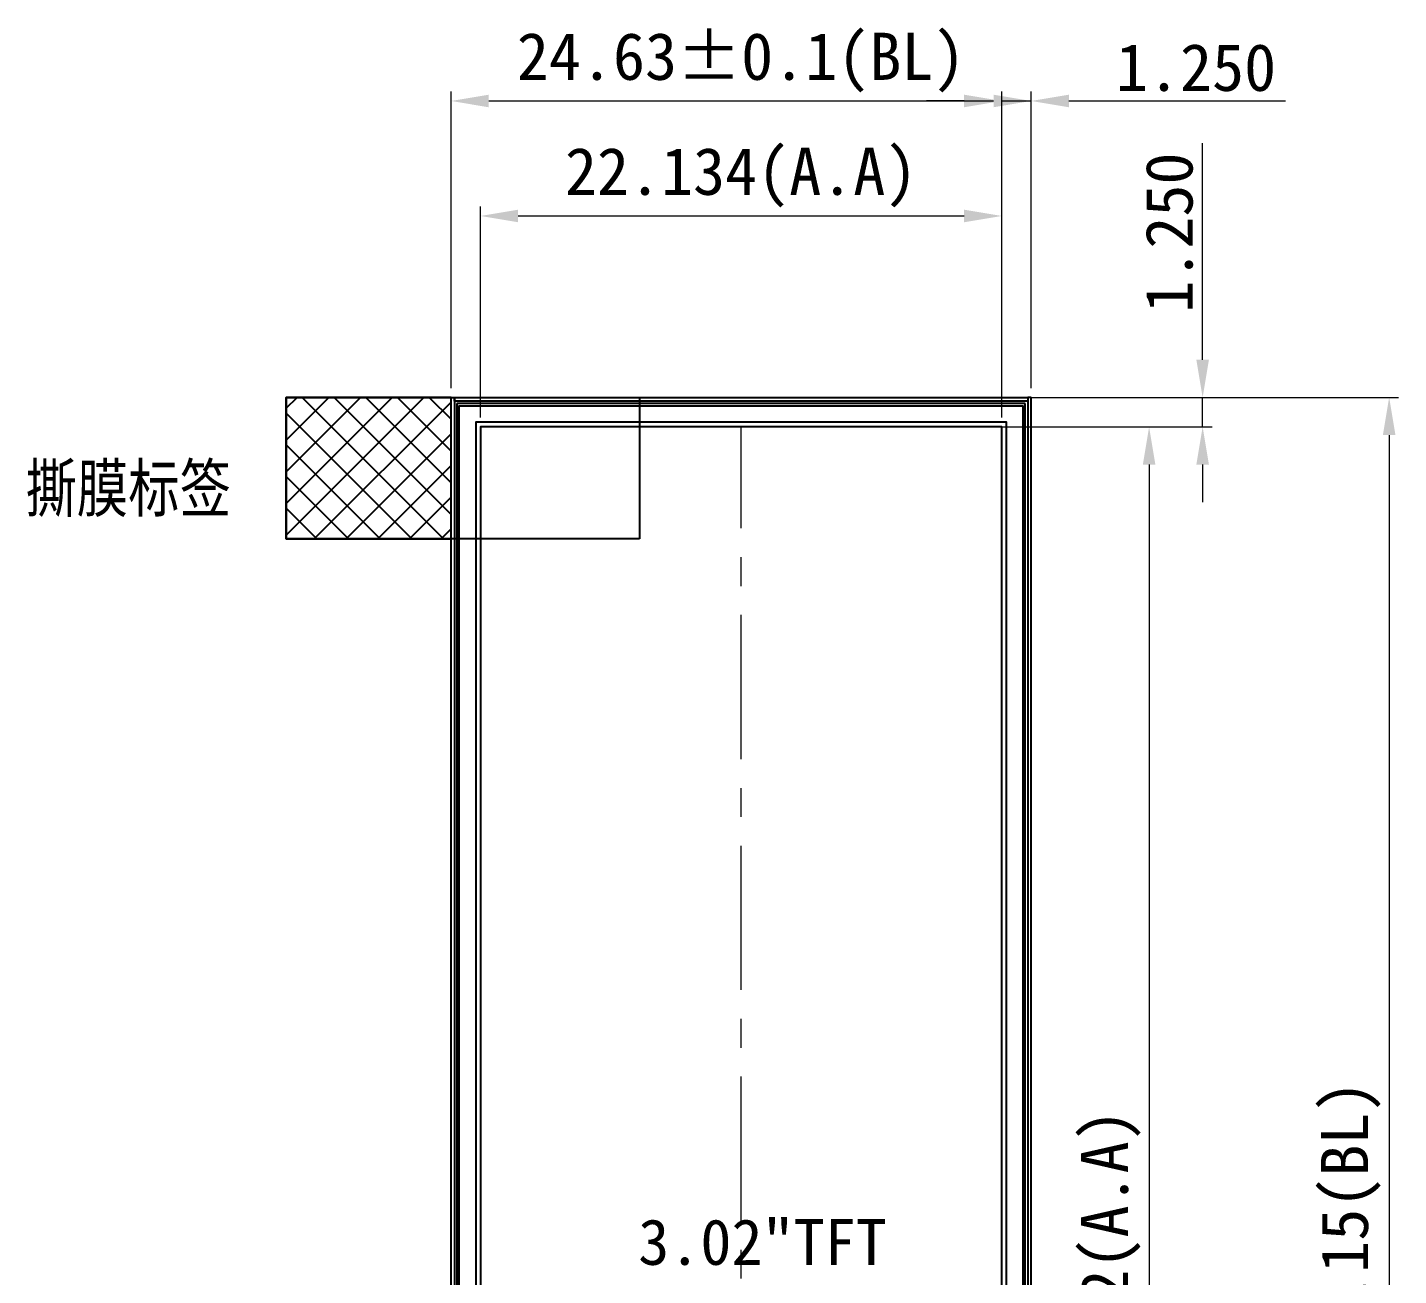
# Model space of a CAD drawing. Header units: millimetres. Extents: x -1946 to -1567, y 579 to 849.
# Drawn here: x -1862.2 to -1804, y 737.6 to 790.6 of the extents above; entities that cross this region are included whole.
import ezdxf

# ---------------------------------------------------------------- set-up
doc = ezdxf.new("R2010")
doc.units = ezdxf.units.MM
doc.header["$LTSCALE"] = 16.335
doc.header["$PDMODE"] = 3
doc.header["$PDSIZE"] = 0.3125
doc.linetypes.add('CENTER', pattern=[0.6, 0.375, -0.075, 0.075, -0.075])
doc.layers.get('0').update_dxf_attribs({"linetype": 'CONTINUOUS'})
doc.layers.get('Defpoints').update_dxf_attribs({"linetype": 'CONTINUOUS'})
doc.layers.add('center', color=1, linetype='CENTER', lineweight=9)
for name, color, linetype in [('CF_line.drawing', 3, 'CONTINUOUS'), ('COVER', 152, 'CONTINUOUS'), ('dim', 8, 'CONTINUOUS'), ('铁框', 142, 'CONTINUOUS')]:
    doc.layers.add(name, color=color, linetype=linetype)
doc.styles.add('C-E02$0$RT', font='ROMANT.SHX')
doc.styles.get("Standard").update_dxf_attribs({"font": 'txt', "width": 0.8})
doc.styles.add('宝明', font='simhei.ttf')
doc.dimstyles.new('STANDARD 03$0', dxfattribs={"dimscale": 0, "dimtxt": 1.5, "dimasz": 1.3, "dimexe": 0.8, "dimexo": 0.5, "dimgap": 0.5, "dimtad": 1, "dimzin": 0, "dimdsep": 46, "dimtxsty": 'C-E02$0$RT', "dimcen": 1, "dimclrd": 3, "dimclre": 3, "dimclrt": 3, "dimadec": 0, "dimazin": 0, "dimtfac": 1, "dimtmove": 0, "dimatfit": 3, "dimfxl": 1, "dimtolj": 1, "dimtzin": 0, "dimlwd": -1, "dimarcsym": 0})

# ---------------------------------------------------------------- blocks, each defined once
blk = doc.blocks.new('*D10')
at = {"color": 3, "lineweight": 9, "transparency": 16777216}
for p, q in [((-1842.997, 774.022), (-1842.997, 782.978)), ((-1841.397, 782.578), (-1822.463, 782.578)), ((-1820.863, 774.022), (-1820.863, 782.978))]:
    blk.add_line(p, q, dxfattribs=at)
at = {"color": 3, "transparency": 16777216}
for points in [[(-1841.397, 782.845), (-1841.397, 782.312), (-1842.997, 782.578)], [(-1822.463, 782.845), (-1822.463, 782.312), (-1820.863, 782.578)]]:
    blk.add_solid(points, dxfattribs=at)
at = {"layer": 'Defpoints', "color": 0, "transparency": 16777216}
for p in [(-1820.863, 782.578), (-1842.997, 773.623), (-1820.863, 773.623)]:
    blk.add_point(p, dxfattribs=at)
at = {"color": 3, "transparency": 16777216, "insert": (-1831.93, 784.209), "char_height": 2, "attachment_point": 5, "style": '宝明'}
blk.add_mtext('\\A1;22.134(A.A)', dxfattribs=at)
blk = doc.blocks.new('*D16')
at = {"color": 3, "lineweight": 9, "transparency": 16777216}
for p, q in [((-1842.598, 773.623), (-1814.207, 773.623)), ((-1814.607, 772.023), (-1814.607, 702.311)), ((-1842.598, 700.711), (-1814.207, 700.711))]:
    blk.add_line(p, q, dxfattribs=at)
at = {"color": 3, "transparency": 16777216}
for points in [[(-1814.874, 772.023), (-1814.341, 772.023), (-1814.607, 773.623)], [(-1814.874, 702.311), (-1814.341, 702.311), (-1814.607, 700.711)]]:
    blk.add_solid(points, dxfattribs=at)
at = {"layer": 'Defpoints', "color": 0, "transparency": 16777216}
for p in [(-1842.997, 773.623), (-1842.997, 700.711), (-1814.607, 700.711)]:
    blk.add_point(p, dxfattribs=at)
at = {"color": 3, "transparency": 16777216, "insert": (-1816.237, 737.167), "char_height": 2, "attachment_point": 5, "rotation": 90, "style": '宝明'}
blk.add_mtext('\\A1;72.912(A.A)', dxfattribs=at)
blk = doc.blocks.new('*D11')
at = {"color": 3, "lineweight": 9, "transparency": 16777216}
for p, q in [((-1844.247, 775.272), (-1844.247, 787.861)), ((-1819.613, 775.272), (-1819.613, 787.861)), ((-1842.647, 787.461), (-1821.213, 787.461))]:
    blk.add_line(p, q, dxfattribs=at)
at = {"color": 3, "transparency": 16777216}
for points in [[(-1842.647, 787.728), (-1842.647, 787.194), (-1844.247, 787.461)], [(-1821.213, 787.728), (-1821.213, 787.194), (-1819.613, 787.461)]]:
    blk.add_solid(points, dxfattribs=at)
at = {"layer": 'Defpoints', "color": 0, "transparency": 16777216}
for p in [(-1819.613, 787.461), (-1844.247, 774.873), (-1819.613, 774.873)]:
    blk.add_point(p, dxfattribs=at)
at = {"color": 3, "transparency": 16777216, "insert": (-1831.93, 789.091), "char_height": 2, "attachment_point": 5, "style": '宝明'}
blk.add_mtext('\\A1;24.63%%P0.1(BL)', dxfattribs=at)
blk = doc.blocks.new('*D13')
at = {"layer": 'COVER', "color": 3, "linetype": 'Continuous', "lineweight": 9, "transparency": 16777216}
for p, q in [((-1835.448, 774.873), (-1804.015, 774.873)), ((-1804.415, 773.273), (-1804.415, 698.061)), ((-1835.448, 696.461), (-1804.015, 696.461))]:
    blk.add_line(p, q, dxfattribs=at)
at = {"layer": 'COVER', "color": 3, "linetype": 'Continuous', "transparency": 16777216}
for points in [[(-1804.682, 773.273), (-1804.148, 773.273), (-1804.415, 774.873)], [(-1804.682, 698.061), (-1804.148, 698.061), (-1804.415, 696.461)]]:
    blk.add_solid(points, dxfattribs=at)
at = {"layer": 'Defpoints', "color": 0, "linetype": 'Continuous', "transparency": 16777216}
for p in [(-1835.848, 774.873), (-1835.848, 696.461), (-1804.415, 696.461)]:
    blk.add_point(p, dxfattribs=at)
at = {"layer": 'COVER', "color": 3, "linetype": 'Continuous', "lineweight": 0, "transparency": 16777216, "insert": (-1806.045, 735.667), "char_height": 2, "attachment_point": 5, "rotation": 90, "style": '宝明'}
blk.add_mtext('\\A1;78.41%%P0.15(BL)', dxfattribs=at)
blk = doc.blocks.new('*D15')
at = {"color": 3, "lineweight": 9, "transparency": 16777216}
for p, q in [((-1820.863, 774.022), (-1820.863, 787.861)), ((-1819.613, 775.272), (-1819.613, 787.861)), ((-1822.463, 787.461), (-1824.063, 787.461)), ((-1820.863, 787.461), (-1819.613, 787.461)), ((-1818.013, 787.461), (-1808.816, 787.461))]:
    blk.add_line(p, q, dxfattribs=at)
at = {"color": 3, "transparency": 16777216}
for points in [[(-1822.463, 787.728), (-1822.463, 787.194), (-1820.863, 787.461)], [(-1818.013, 787.728), (-1818.013, 787.194), (-1819.613, 787.461)]]:
    blk.add_solid(points, dxfattribs=at)
at = {"layer": 'Defpoints', "color": 0, "transparency": 16777216}
for p in [(-1819.613, 787.461), (-1819.613, 774.873), (-1820.863, 773.623)]:
    blk.add_point(p, dxfattribs=at)
at = {"color": 3, "transparency": 16777216, "insert": (-1812.615, 788.872), "char_height": 2, "attachment_point": 5, "style": '宝明'}
blk.add_mtext('\\A1;1.250', dxfattribs=at)
blk = doc.blocks.new('*D14')
at = {"color": 3, "lineweight": 9, "transparency": 16777216}
for p, q in [((-1812.334, 776.473), (-1812.334, 785.67)), ((-1819.214, 774.873), (-1811.934, 774.873)), ((-1812.334, 773.623), (-1812.334, 774.873)), ((-1820.264, 773.623), (-1811.934, 773.623)), ((-1812.334, 772.023), (-1812.334, 770.423))]:
    blk.add_line(p, q, dxfattribs=at)
at = {"color": 3, "transparency": 16777216}
for points in [[(-1812.601, 776.473), (-1812.067, 776.473), (-1812.334, 774.873)], [(-1812.601, 772.023), (-1812.067, 772.023), (-1812.334, 773.623)]]:
    blk.add_solid(points, dxfattribs=at)
at = {"layer": 'Defpoints', "color": 0, "transparency": 16777216}
for p in [(-1819.613, 774.873), (-1812.334, 774.873), (-1820.663, 773.623)]:
    blk.add_point(p, dxfattribs=at)
at = {"color": 3, "transparency": 16777216, "insert": (-1813.745, 781.871), "char_height": 2, "attachment_point": 5, "rotation": 90, "style": '宝明'}
blk.add_mtext('\\A1;1.250', dxfattribs=at)

msp = doc.modelspace()

# ---------------------------------------------------------------- hatches: boundary and pattern name
h = msp.add_hatch()
h.set_pattern_fill('ANSI37', color=3, scale=0.3, angle=180, style=0)
h.set_pattern_definition([(225, (-511.7192, -62.874), (0.6735192, -0.6735192), []), (315, (-511.7192, -62.874), (0.6735192, 0.6735192), [])])
h.paths.add_polyline_path([(-1851.24739, 768.87251), (-1844.24739, 768.87251), (-1844.24739, 774.87251), (-1851.24739, 774.87251)])

# ---------------------------------------------------------------- linework, layer by layer
at = {"color": 1}
for p, q in [((-1819.86339, 774.62251), (-1843.99739, 774.62251)), ((-1843.99739, 774.62251), (-1843.99739, 697.01051)), ((-1819.86339, 697.01051), (-1819.86339, 774.62251))]:
    msp.add_line(p, q, dxfattribs=at)
at = {"color": 3}
for points in [[(-1836.24739, 768.87251), (-1851.24739, 768.87251), (-1851.24739, 774.87251), (-1836.24739, 774.87251)], [(-1851.24739, 768.87251), (-1844.24739, 768.87251), (-1844.24739, 774.87251), (-1851.24739, 774.87251)]]:
    msp.add_lwpolyline(points, close=True, dxfattribs=at)
at = {"color": 1}
for points in [[(-1819.96339, 700.01051), (-1843.89739, 700.01051), (-1843.89739, 774.52251), (-1819.96339, 774.52251)], [(-1820.86339, 700.71051), (-1820.86339, 773.62251), (-1842.99739, 773.62251), (-1842.99739, 700.71051)]]:
    msp.add_lwpolyline(points, close=True, dxfattribs=at)
at = {"layer": 'center', "color": 1, "linetype": 'CENTER'}
msp.add_line((-1831.93039, 700.71051), (-1831.93039, 773.62251), dxfattribs=at)
at = {"layer": 'CF_line.drawing', "color": 5}
for p, q in [((-1819.86339, 774.62251), (-1843.99739, 774.62251)), ((-1843.99739, 774.62251), (-1843.99739, 699.51051)), ((-1819.86339, 699.51051), (-1819.86339, 774.62251))]:
    msp.add_line(p, q, dxfattribs=at)
at = {"layer": 'COVER', "linetype": 'Continuous'}
msp.add_lwpolyline([(-1843.19739, 700.51051), (-1820.66339, 700.51051), (-1820.66339, 773.82251), (-1843.19739, 773.82251)], close=True, dxfattribs=at)
at = {"layer": '铁框'}
for points in [[(-1844.09739, 700.01051), (-1844.24739, 700.01051), (-1844.24739, 774.87251), (-1844.09739, 774.87251)], [(-1844.09739, 774.87251), (-1819.76339, 774.87251), (-1819.76339, 774.72251), (-1844.09739, 774.72251)], [(-1819.61339, 774.87251), (-1819.76339, 774.87251), (-1819.76339, 700.01051), (-1819.61339, 700.01051)]]:
    msp.add_lwpolyline(points, close=True, dxfattribs=at)

# ---------------------------------------------------------------- texts
at = {"color": 3, "insert": (-1836.30081, 739.98615), "char_height": 1.9404, "width": 15.4815548, "attachment_point": 1, "style": '宝明'}
msp.add_mtext('3.02"TFT', dxfattribs=at)
at = {"layer": 'dim', "color": 3, "linetype": 'Continuous', "insert": (-1862.31859, 772.02251), "char_height": 2, "width": 16.0089633, "attachment_point": 1}
msp.add_mtext('{\\fSimSun|b0|i0|c134|p2;撕膜标签}', dxfattribs=at)

# ---------------------------------------------------------------- dimensions: what is measured, and where the dimension line sits
for base, p1, p2, text, override, picture, middle in [((-1819.61339, 787.46111), (-1844.24739, 774.87251), (-1819.61339, 774.87251), '<>%%P0.1(BL)', {"dimscale": 1, "dimtxt": 2, "dimasz": 1.6, "dimexe": 0.3998, "dimexo": 0.3998, "dimgap": 0.3998, "dimtxsty": '宝明', "dimcen": 2, "dimfxl": 0.8, "dimlwd": 9, "dimlwe": 9}, '*D11', (-1831.93039, 789.09125)), ((-1820.86339, 782.57847), (-1842.99739, 773.62251), (-1820.86339, 773.62251), '<>(A.A)', {"dimscale": 1, "dimtxt": 2, "dimasz": 1.6, "dimexe": 0.3998, "dimexo": 0.3998, "dimgap": 0.3998, "dimdec": 3, "dimtxsty": '宝明', "dimcen": 2, "dimfxl": 0.8, "dimlwd": 9, "dimlwe": 9}, '*D10', (-1831.93039, 784.2086))]:
    dim = msp.add_linear_dim(base=base, p1=p1, p2=p2, text=text, dimstyle='STANDARD 03$0', override=override)
    dim.commit()
    dim.dimension.update_dxf_attribs({"geometry": picture, "text_midpoint": middle})
dim = msp.add_linear_dim(base=(-1819.61339, 787.46111), p1=(-1820.86339, 773.62251), p2=(-1819.61339, 774.87251), dimstyle='STANDARD 03$0', override={"dimscale": 1, "dimtxt": 2, "dimasz": 1.6, "dimexe": 0.3998, "dimexo": 0.3998, "dimgap": 0.3998, "dimdec": 3, "dimtxsty": '宝明', "dimcen": 2, "dimfxl": 0.8, "dimlwd": 9, "dimlwe": 9})
dim.commit()
dim.dimension.update_dxf_attribs({"geometry": '*D15', "text_midpoint": (-1812.61471, 788.87215)})
dim = msp.add_linear_dim(base=(-1812.33412, 774.87251), p1=(-1820.66339, 773.62251), p2=(-1819.61339, 774.87251), angle=90, dimstyle='STANDARD 03$0', override={"dimscale": 1, "dimtxt": 2, "dimasz": 1.6, "dimexe": 0.3998, "dimexo": 0.3998, "dimgap": 0.3998, "dimdec": 3, "dimtxsty": '宝明', "dimcen": 2, "dimfxl": 0.8, "dimlwd": 9, "dimlwe": 9})
dim.commit()
dim.dimension.update_dxf_attribs({"geometry": '*D14', "text_midpoint": (-1813.74516, 781.87118)})
dim = msp.add_linear_dim(base=(-1814.6072, 700.71051), p1=(-1842.99739, 773.62251), p2=(-1842.99739, 700.71051), angle=90, text='<>(A.A)', dimstyle='STANDARD 03$0', override={"dimscale": 1, "dimtxt": 2, "dimasz": 1.6, "dimexe": 0.3998, "dimexo": 0.3998, "dimgap": 0.3998, "dimdec": 3, "dimtxsty": '宝明', "dimcen": 2, "dimfxl": 0.8, "dimlwd": 9, "dimlwe": 9})
dim.commit()
dim.dimension.update_dxf_attribs({"geometry": '*D16', "text_midpoint": (-1816.23733, 737.16651)})
at = {"layer": 'COVER', "linetype": 'Continuous', "lineweight": 0}
dim = msp.add_linear_dim(base=(-1804.41502, 696.46051), p1=(-1835.84759, 774.87251), p2=(-1835.84759, 696.46051), angle=90, text='<>%%P0.15(BL)', dimstyle='STANDARD 03$0', override={"dimscale": 1, "dimtxt": 2, "dimasz": 1.6, "dimexe": 0.3998, "dimexo": 0.3998, "dimgap": 0.3998, "dimtxsty": '宝明', "dimcen": 2, "dimfxl": 0.8, "dimlwd": 9, "dimlwe": 9}, dxfattribs=at)
dim.commit()
dim.dimension.update_dxf_attribs({"geometry": '*D13', "text_midpoint": (-1806.04516, 735.66651)})

doc.saveas('drawing.dxf')
